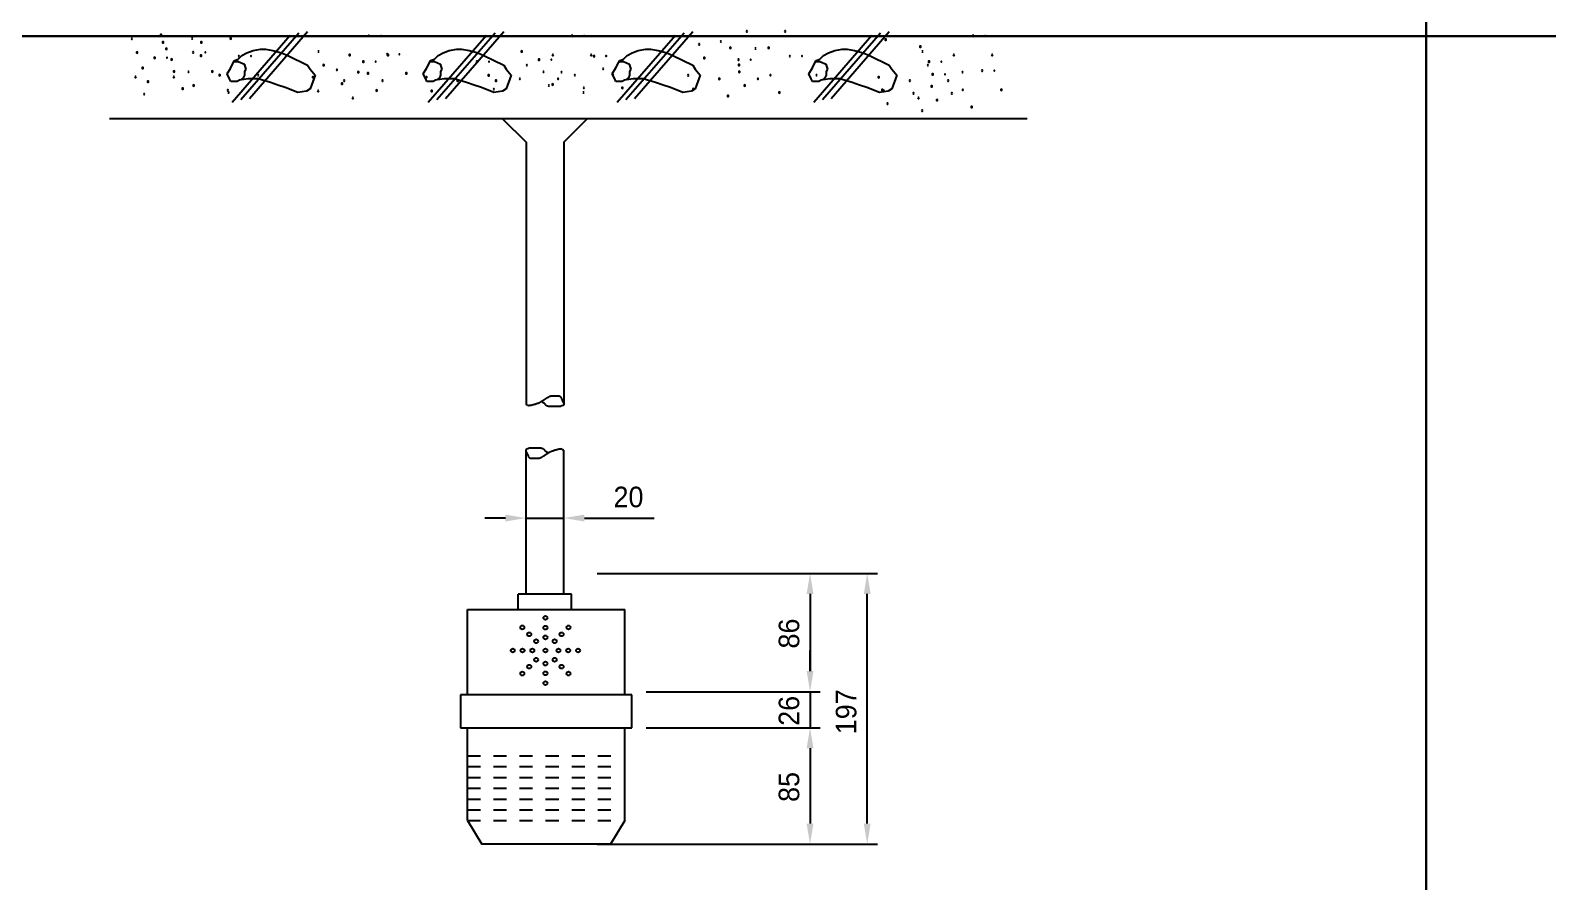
# Model space of a CAD drawing. Header units: millimetres. Extents: x 29838256 to 30236675, y -914750 to -833241.
# Drawn here: x 29862940 to 29873579, y -854458 to -848489 of the extents above; entities that cross this region are included whole.
import ezdxf

# ---------------------------------------------------------------- set-up
doc = ezdxf.new("R2010")
doc.units = ezdxf.units.MM
doc.header["$LTSCALE"] = 600
doc.header["$MEASUREMENT"] = 0
doc.header["$PDSIZE"] = 1000
doc.layers.get('0').update_dxf_attribs({"linetype": 'CONTINUOUS'})
doc.layers.get('DEFPOINTS').update_dxf_attribs({"linetype": 'CONTINUOUS'})
for name, color, linetype in [('DY3', 7, 'CONTINUOUS'), ('Layer 1', 7, 'CONTINUOUS'), ('외형선', 3, 'CONTINUOUS'), ('주차관제', 2, 'CONTINUOUS')]:
    doc.layers.add(name, color=color, linetype=linetype)
doc.styles.add('GHS', font='')
doc.styles.get('GHS').set_extended_font_data('Gulim')

# ---------------------------------------------------------------- blocks, each defined once
blk = doc.blocks.new('a4q345')
at = {"layer": '주차관제'}
for points in [[(1611711, -29134), (1629092, -29134), (1629092, -44653), (1611711, -44653)], [(1611711, -44653), (1629092, -44653), (1629092, -46515), (1611711, -46515)]]:
    blk.add_lwpolyline(points, close=True, dxfattribs=at)

msp = doc.modelspace()

# ---------------------------------------------------------------- linework, layer by layer
at = {"color": 8}
for p, q in [((29864823.2, -848507.9), (29864415.2, -848976.8)), ((29864884, -848499.2), (29864476, -848968.1)), ((29866198.1, -848507.9), (29865790.1, -848976.8)), ((29866258.9, -848499.2), (29865850.9, -848968.1)), ((29867523.6, -848507.9), (29867115.7, -848976.8)), ((29867584.4, -848499.2), (29867176.4, -848968.1)), ((29868901.6, -848507.9), (29868493.6, -848976.8)), ((29868962.4, -848499.2), (29868554.4, -848968.1)), ((29864762.4, -848525.2), (29864354.4, -848994.2)), ((29864458.5, -848646.6), (29864501.8, -848629.3)), ((29864501.8, -848629.3), (29864554.3, -848620.6)), ((29864554.3, -848620.6), (29864588.4, -848620.6)), ((29864588.4, -848620.6), (29864640.9, -848629.3)), ((29864640.9, -848629.3), (29864701.6, -848646.6)), ((29866137.3, -848525.2), (29865729.3, -848994.2)), ((29865833.4, -848646.6), (29865876.7, -848629.3)), ((29865876.7, -848629.3), (29865929.2, -848620.6)), ((29865929.2, -848620.6), (29865963.2, -848620.6)), ((29865963.2, -848620.6), (29866015.7, -848629.3)), ((29866015.7, -848629.3), (29866076.5, -848646.6)), ((29867462.9, -848525.2), (29867054.9, -848994.2)), ((29867158.9, -848646.6), (29867202.2, -848629.3)), ((29867202.2, -848629.3), (29867254.7, -848620.6)), ((29867254.7, -848620.6), (29867288.8, -848620.6)), ((29867288.8, -848620.6), (29867341.3, -848629.3)), ((29867341.3, -848629.3), (29867402.1, -848646.6)), ((29868840.8, -848525.2), (29868432.8, -848994.2)), ((29868536.9, -848646.6), (29868580.2, -848629.3)), ((29868580.2, -848629.3), (29868632.7, -848620.6)), ((29868632.7, -848620.6), (29868666.7, -848620.6)), ((29868666.7, -848620.6), (29868719.2, -848629.3)), ((29868719.2, -848629.3), (29868780, -848646.6)), ((29864345.2, -848751.4), (29864362.7, -848716.7)), ((29864362.7, -848716.7), (29864371.9, -848699.3)), ((29864368.3, -848706.1), (29864397.7, -848708)), ((29864371.9, -848699.3), (29864397.7, -848690)), ((29864397.7, -848690), (29864423.5, -848664)), ((29864397.7, -848708), (29864441, -848725.3)), ((29864423.5, -848664), (29864458.5, -848646.6)), ((29864441, -848725.3), (29864441, -848734)), ((29864441, -848734), (29864450.2, -848760)), ((29864701.6, -848646.6), (29864744.9, -848664)), ((29864744.9, -848664), (29864884, -848734)), ((29864884, -848734), (29864901.5, -848760)), ((29865720.1, -848751.4), (29865737.6, -848716.7)), ((29865737.6, -848716.7), (29865746.8, -848699.3)), ((29865743.2, -848706.1), (29865772.6, -848708)), ((29865746.8, -848699.3), (29865772.6, -848690)), ((29865772.6, -848690), (29865798.4, -848664)), ((29865772.6, -848708), (29865815.9, -848725.3)), ((29865798.4, -848664), (29865833.4, -848646.6)), ((29865815.9, -848725.3), (29865815.9, -848734)), ((29865815.9, -848734), (29865825.1, -848760)), ((29866076.5, -848646.6), (29866119.8, -848664)), ((29866119.8, -848664), (29866258.9, -848734)), ((29866258.9, -848734), (29866276.4, -848760)), ((29867045.7, -848751.4), (29867063.2, -848716.7)), ((29867063.2, -848716.7), (29867072.4, -848699.3)), ((29867068.8, -848706.1), (29867098.2, -848708)), ((29867072.4, -848699.3), (29867098.2, -848690)), ((29867098.2, -848690), (29867123.9, -848664)), ((29867098.2, -848708), (29867141.4, -848725.3)), ((29867123.9, -848664), (29867158.9, -848646.6)), ((29867141.4, -848725.3), (29867141.4, -848734)), ((29867141.4, -848734), (29867150.6, -848760)), ((29867402.1, -848646.6), (29867445.4, -848664)), ((29867445.4, -848664), (29867584.4, -848734)), ((29867584.4, -848734), (29867601.9, -848760)), ((29868423.6, -848751.4), (29868441.1, -848716.7)), ((29868441.1, -848716.7), (29868450.3, -848699.3)), ((29868446.7, -848706.1), (29868476.1, -848708)), ((29868450.3, -848699.3), (29868476.1, -848690)), ((29868476.1, -848690), (29868501.9, -848664)), ((29868476.1, -848708), (29868519.4, -848725.3)), ((29868501.9, -848664), (29868536.9, -848646.6)), ((29868519.4, -848725.3), (29868519.4, -848734)), ((29868519.4, -848734), (29868528.6, -848760)), ((29868780, -848646.6), (29868823.3, -848664)), ((29868823.3, -848664), (29868962.4, -848734)), ((29868962.4, -848734), (29868979.9, -848760)), ((29864319.4, -848794.7), (29864345.2, -848751.4)), ((29864336.9, -848829.4), (29864319.4, -848794.7)), ((29864345.2, -848846.7), (29864336.9, -848829.4)), ((29864406, -848838.1), (29864389.4, -848846.7)), ((29864466.8, -848829.4), (29864406, -848838.1)), ((29864432.7, -848820.7), (29864415, -848836.8)), ((29864441, -848803.4), (29864432.7, -848820.7)), ((29864450.2, -848760), (29864441, -848777.4)), ((29864441, -848777.4), (29864441, -848803.4)), ((29864536.8, -848829.4), (29864466.8, -848829.4)), ((29864623.4, -848855.4), (29864536.8, -848829.4)), ((29864901.5, -848760), (29864936.5, -848803.4)), ((29864936.5, -848803.4), (29864901.5, -848898.8)), ((29865694.3, -848794.7), (29865720.1, -848751.4)), ((29865711.8, -848829.4), (29865694.3, -848794.7)), ((29865720.1, -848846.7), (29865711.8, -848829.4)), ((29865780.9, -848838.1), (29865764.3, -848846.7)), ((29865841.7, -848829.4), (29865780.9, -848838.1)), ((29865807.6, -848820.7), (29865789.9, -848836.8)), ((29865815.9, -848803.4), (29865807.6, -848820.7)), ((29865825.1, -848760), (29865815.9, -848777.4)), ((29865815.9, -848777.4), (29865815.9, -848803.4)), ((29865911.7, -848829.4), (29865841.7, -848829.4)), ((29865998.2, -848855.4), (29865911.7, -848829.4)), ((29866276.4, -848760), (29866311.4, -848803.4)), ((29866311.4, -848803.4), (29866276.4, -848898.8)), ((29867019.9, -848794.7), (29867045.7, -848751.4)), ((29867037.4, -848829.4), (29867019.9, -848794.7)), ((29867045.7, -848846.7), (29867037.4, -848829.4)), ((29867106.4, -848838.1), (29867089.9, -848846.7)), ((29867167.2, -848829.4), (29867106.4, -848838.1)), ((29867133.2, -848820.7), (29867115.5, -848836.8)), ((29867141.4, -848803.4), (29867133.2, -848820.7)), ((29867150.6, -848760), (29867141.4, -848777.4)), ((29867141.4, -848777.4), (29867141.4, -848803.4)), ((29867237.2, -848829.4), (29867167.2, -848829.4)), ((29867323.8, -848855.4), (29867237.2, -848829.4)), ((29867601.9, -848760), (29867636.9, -848803.4)), ((29867636.9, -848803.4), (29867601.9, -848898.8)), ((29868397.8, -848794.7), (29868423.6, -848751.4)), ((29868415.3, -848829.4), (29868397.8, -848794.7)), ((29868423.6, -848846.7), (29868415.3, -848829.4)), ((29868484.4, -848838.1), (29868467.8, -848846.7)), ((29868545.2, -848829.4), (29868484.4, -848838.1)), ((29868511.1, -848820.7), (29868493.4, -848836.8)), ((29868519.4, -848803.4), (29868511.1, -848820.7)), ((29868528.6, -848760), (29868519.4, -848777.4)), ((29868519.4, -848777.4), (29868519.4, -848803.4)), ((29868615.2, -848829.4), (29868545.2, -848829.4)), ((29868701.7, -848855.4), (29868615.2, -848829.4)), ((29868979.9, -848760), (29869014.9, -848803.4)), ((29869014.9, -848803.4), (29868979.9, -848898.8)), ((29864389.4, -848846.7), (29864345.2, -848846.7)), ((29864675.9, -848872.8), (29864623.4, -848855.4)), ((29864727.4, -848890.1), (29864675.9, -848872.8)), ((29864814.9, -848924.8), (29864727.4, -848890.1)), ((29864875.7, -848916.1), (29864814.9, -848924.8)), ((29864901.5, -848898.8), (29864875.7, -848916.1)), ((29865764.3, -848846.7), (29865720.1, -848846.7)), ((29866050.7, -848872.8), (29865998.2, -848855.4)), ((29866102.3, -848890.1), (29866050.7, -848872.8)), ((29866189.8, -848924.8), (29866102.3, -848890.1)), ((29866250.6, -848916.1), (29866189.8, -848924.8)), ((29866276.4, -848898.8), (29866250.6, -848916.1)), ((29867089.9, -848846.7), (29867045.7, -848846.7)), ((29867376.3, -848872.8), (29867323.8, -848855.4)), ((29867427.9, -848890.1), (29867376.3, -848872.8)), ((29867515.4, -848924.8), (29867427.9, -848890.1)), ((29867576.1, -848916.1), (29867515.4, -848924.8)), ((29867601.9, -848898.8), (29867576.1, -848916.1)), ((29868467.8, -848846.7), (29868423.6, -848846.7)), ((29868754.2, -848872.8), (29868701.7, -848855.4)), ((29868805.8, -848890.1), (29868754.2, -848872.8)), ((29868893.3, -848924.8), (29868805.8, -848890.1)), ((29868954.1, -848916.1), (29868893.3, -848924.8)), ((29868979.9, -848898.8), (29868954.1, -848916.1))]:
    msp.add_line(p, q, dxfattribs=at)
for p, q in [((29863494.9, -849106.2), (29869929.3, -849106.2)), ((29866004.9, -852548.7), (29867109.2, -852548.7)), ((29866004.9, -853147.6), (29866004.9, -852548.7)), ((29866004.9, -852548.7), (29866586.1, -852548.7)), ((29867109.2, -853147.6), (29867109.2, -852548.7))]:
    msp.add_line(p, q)
at = {"color": 1}
for p, q in [((29866271.3, -851908.4), (29866127, -851908.4)), ((29866415.7, -851863.4), (29866415.7, -851836.3)), ((29866415.7, -851908.4), (29866680, -851908.4)), ((29866680, -851863.4), (29866680, -851836.3)), ((29866824.4, -851908.4), (29867315.2, -851908.4)), ((29866913.3, -852296.2), (29868880.2, -852296.2)), ((29867258, -852296.2), (29868479.2, -852296.2)), ((29868407.1, -852440.5), (29868407.1, -852981.7)), ((29868808, -854050.9), (29868808, -852440.5)), ((29868407.1, -852981.7), (29868407.1, -852837.4)), ((29867258, -853126), (29868479.2, -853126)), ((29867258, -853126), (29868479.2, -853126)), ((29868407.1, -853126), (29868407.1, -853378.5)), ((29867258, -853378.5), (29868479.2, -853378.5)), ((29867258, -853378.5), (29868479.2, -853378.5)), ((29868407.1, -853522.9), (29868407.1, -854050.9)), ((29868407.1, -853522.9), (29868407.1, -853667.2)), ((29866913.3, -854195.2), (29868880.2, -854195.2)), ((29867258, -854195.2), (29868479.2, -854195.2))]:
    msp.add_line(p, q, dxfattribs=at)
for centre in [(29866389.6, -852675.2), (29866551.5, -852608.2), (29866551.5, -852676.8), (29866713.4, -852675.2), (29866438.1, -852723.8), (29866486.7, -852772.4), (29866551.5, -852745.5), (29866616.2, -852772.4), (29866664.8, -852723.8), (29866322.5, -852837.1), (29866391.2, -852837.1), (29866459.9, -852837.1), (29866551.5, -852837.1), (29866643, -852837.1), (29866711.7, -852837.1), (29866780.4, -852837.1), (29866389.6, -852999), (29866438.1, -852950.4), (29866486.7, -852901.9), (29866551.5, -852928.7), (29866551.5, -852997.4), (29866616.2, -852901.9), (29866664.8, -852950.4), (29866713.4, -852999), (29866551.5, -853066.1)]:
    msp.add_circle(centre, 13.7)
at = {"color": 8}
for centre, radius, start, end in [((29863856.1, -848521.4), 4.06, 0, 180), ((29863856.1, -848521.4), 4.06, 180, 0), ((29865313.3, -848527.3), 4.06, 0, 180), ((29866737.8, -848527.3), 4.06, 0, 180), ((29867963.6, -848495.4), 4.06, 0, 180), ((29867963.6, -848495.4), 4.06, 180, 0), ((29868232.9, -848495.4), 4.06, 0, 180), ((29868232.9, -848495.4), 4.06, 180, 0), ((29869549.5, -848527.3), 4.06, 0, 180), ((29863650.8, -848548), 4.06, 0, 180), ((29863650.8, -848548), 4.06, 180, 0), ((29863869.5, -848572.4), 4.06, 0, 180), ((29863869.5, -848572.4), 4.06, 180, 0), ((29863892.8, -848617.8), 4.06, 0, 180), ((29863892.8, -848617.8), 4.06, 180, 0), ((29864074.9, -848545.8), 4.06, 0, 180), ((29864074.9, -848545.8), 4.06, 180, 0), ((29864138.8, -848572.4), 4.06, 0, 180), ((29864138.8, -848572.4), 4.06, 180, 0), ((29864344.2, -848545.8), 4.06, 0, 180), ((29864344.2, -848545.8), 4.06, 180, 0), ((29865313.3, -848527.3), 4.06, 180, 0), ((29865398.9, -848527.3), 1.74, 0, 180), ((29865398.9, -848527.3), 1.74, 180, 0), ((29866737.8, -848527.3), 4.06, 180, 0), ((29866823.5, -848527.3), 1.74, 0, 180), ((29866823.5, -848527.3), 1.74, 180, 0), ((29867629.3, -848586.5), 4.06, 0, 180), ((29867629.3, -848586.5), 4.06, 180, 0), ((29867781.5, -848567.4), 4.06, 0, 180), ((29867781.5, -848567.4), 4.06, 180, 0), ((29867848.1, -848610.9), 4.06, 0, 180), ((29867848.1, -848610.9), 4.06, 180, 0), ((29868024.8, -848616.1), 4.06, 0, 180), ((29868024.8, -848616.1), 4.06, 180, 0), ((29868117.4, -848610.9), 4.06, 0, 180), ((29868117.4, -848610.9), 4.06, 180, 0), ((29868937.6, -848554.1), 4.06, 0, 180), ((29868937.6, -848554.1), 4.06, 180, 0), ((29869180.9, -848602.9), 4.06, 0, 180), ((29869180.9, -848602.9), 4.06, 180, 0), ((29869549.5, -848527.3), 4.06, 180, 0), ((29869635.2, -848527.3), 1.74, 0, 180), ((29869635.2, -848527.3), 1.74, 180, 0), ((29863687.5, -848644.4), 4.06, 0, 180), ((29863687.5, -848644.4), 4.06, 180, 0), ((29863811.7, -848681.3), 4.06, 0, 180), ((29863811.7, -848681.3), 4.06, 180, 0), ((29863897.4, -848681.3), 1.74, 0, 180), ((29863897.4, -848681.3), 1.74, 180, 0), ((29863930.7, -848693.2), 4.06, 0, 180), ((29863930.7, -848693.2), 4.06, 180, 0), ((29864081.2, -848642.8), 4.06, 0, 180), ((29864081.2, -848642.8), 4.06, 180, 0), ((29864136.1, -848666.6), 4.06, 0, 180), ((29864136.1, -848666.6), 4.06, 180, 0), ((29864166.9, -848642.8), 1.74, 0, 180), ((29864166.9, -848642.8), 1.74, 180, 0), ((29864402, -848669.3), 4.06, 0, 180), ((29864402, -848669.3), 4.06, 180, 0), ((29864487.7, -848669.3), 1.74, 0, 180), ((29864487.7, -848669.3), 1.74, 180, 0), ((29864959.8, -848637), 4.06, 0, 180), ((29864959.8, -848637), 4.06, 180, 0), ((29864996.5, -848733.4), 4.06, 0, 180), ((29864996.5, -848733.4), 4.06, 180, 0), ((29865178.6, -848661.3), 4.06, 0, 180), ((29865178.6, -848661.3), 4.06, 180, 0), ((29865274.8, -848707.9), 4.06, 0, 180), ((29865274.8, -848707.9), 4.06, 180, 0), ((29865360.4, -848707.9), 1.74, 0, 180), ((29865360.4, -848707.9), 1.74, 180, 0), ((29865441.6, -848656.1), 4.06, 0, 180), ((29865441.6, -848656.1), 4.06, 180, 0), ((29865447.9, -848661.3), 4.06, 0, 180), ((29865447.9, -848661.3), 4.06, 180, 0), ((29865527.3, -848656.1), 1.74, 0, 180), ((29865527.3, -848656.1), 1.74, 180, 0), ((29866070.5, -848707.9), 4.06, 0, 180), ((29866070.5, -848707.9), 4.06, 180, 0), ((29866156.1, -848707.9), 1.74, 0, 180), ((29866156.1, -848707.9), 1.74, 180, 0), ((29866384.4, -848637), 4.06, 0, 180), ((29866384.4, -848637), 4.06, 180, 0), ((29866421.1, -848733.4), 4.06, 0, 180), ((29866421.1, -848733.4), 4.06, 180, 0), ((29866506.8, -848694.6), 4.06, 0, 180), ((29866506.8, -848694.6), 4.06, 180, 0), ((29866592.5, -848694.6), 1.74, 0, 180), ((29866592.5, -848694.6), 1.74, 180, 0), ((29866603.2, -848661.3), 4.06, 0, 180), ((29866603.2, -848661.3), 4.06, 180, 0), ((29866872.5, -848661.3), 4.06, 0, 180), ((29866872.5, -848661.3), 4.06, 180, 0), ((29866891.8, -848669.3), 4.06, 0, 180), ((29866891.8, -848669.3), 4.06, 180, 0), ((29866977.5, -848669.3), 1.74, 0, 180), ((29866977.5, -848669.3), 1.74, 180, 0), ((29867666, -848682.9), 4.06, 0, 180), ((29867666, -848682.9), 4.06, 180, 0), ((29867905.7, -848694.6), 4.06, 0, 180), ((29867905.7, -848694.6), 4.06, 180, 0), ((29867909.3, -848731.7), 4.06, 0, 180), ((29867909.3, -848731.7), 4.06, 180, 0), ((29867991.4, -848694.6), 1.74, 0, 180), ((29867991.4, -848694.6), 1.74, 180, 0), ((29868265.1, -848669.3), 4.06, 0, 180), ((29868265.1, -848669.3), 4.06, 180, 0), ((29868350.8, -848669.3), 1.74, 0, 180), ((29868350.8, -848669.3), 1.74, 180, 0), ((29869196.1, -848637), 4.06, 0, 180), ((29869196.1, -848637), 4.06, 180, 0), ((29869232.8, -848733.4), 4.06, 0, 180), ((29869232.8, -848733.4), 4.06, 180, 0), ((29869241.5, -848707.9), 4.06, 0, 180), ((29869241.5, -848707.9), 4.06, 180, 0), ((29869327.2, -848707.9), 1.74, 0, 180), ((29869327.2, -848707.9), 1.74, 180, 0), ((29869414.9, -848661.3), 4.06, 0, 180), ((29869414.9, -848661.3), 4.06, 180, 0), ((29869684.2, -848661.3), 4.06, 0, 180), ((29869684.2, -848661.3), 4.06, 180, 0), ((29863677, -848815.4), 4.06, 0, 180), ((29863677, -848815.4), 4.06, 180, 0), ((29863727.8, -848752.5), 4.06, 0, 180), ((29863727.8, -848752.5), 4.06, 180, 0), ((29863946.3, -848815.4), 4.06, 0, 180), ((29863946.3, -848815.4), 4.06, 180, 0), ((29863946.6, -848776.9), 4.06, 0, 180), ((29863946.6, -848776.9), 4.06, 180, 0), ((29864048.6, -848779.1), 4.06, 0, 180), ((29864048.6, -848779.1), 4.06, 180, 0), ((29864215.8, -848776.9), 4.06, 0, 180), ((29864215.8, -848776.9), 4.06, 180, 0), ((29864267.4, -848803.4), 4.06, 0, 180), ((29864267.4, -848803.4), 4.06, 180, 0), ((29864536.7, -848803.4), 4.06, 0, 180), ((29864536.7, -848803.4), 4.06, 180, 0), ((29864921.3, -848817.6), 4.06, 0, 180), ((29864921.3, -848817.6), 4.06, 180, 0), ((29865088.2, -848765.8), 4.06, 0, 180), ((29865088.2, -848765.8), 4.06, 180, 0), ((29865140.1, -848841.9), 4.06, 0, 180), ((29865140.1, -848841.9), 4.06, 180, 0), ((29865239.8, -848782.1), 4.06, 0, 180), ((29865239.8, -848782.1), 4.06, 180, 0), ((29865307, -848790.2), 4.06, 0, 180), ((29865307, -848790.2), 4.06, 180, 0), ((29865409.4, -848841.9), 4.06, 0, 180), ((29865409.4, -848841.9), 4.06, 180, 0), ((29865576.2, -848790.2), 4.06, 0, 180), ((29865576.2, -848790.2), 4.06, 180, 0), ((29865717, -848817.6), 4.06, 0, 180), ((29865717, -848817.6), 4.06, 180, 0), ((29865935.8, -848841.9), 4.06, 0, 180), ((29865935.8, -848841.9), 4.06, 180, 0), ((29866153.4, -848804.3), 4.06, 0, 180), ((29866153.4, -848804.3), 4.06, 180, 0), ((29866205.1, -848841.9), 4.06, 0, 180), ((29866205.1, -848841.9), 4.06, 180, 0), ((29866372.2, -848828.7), 4.06, 0, 180), ((29866372.2, -848828.7), 4.06, 180, 0), ((29866538.4, -848779.1), 4.06, 0, 180), ((29866538.4, -848779.1), 4.06, 180, 0), ((29866641.5, -848828.7), 4.06, 0, 180), ((29866641.5, -848828.7), 4.06, 180, 0), ((29866664.4, -848782.1), 4.06, 0, 180), ((29866664.4, -848782.1), 4.06, 180, 0), ((29866757.2, -848803.4), 4.06, 0, 180), ((29866757.2, -848803.4), 4.06, 180, 0), ((29866956, -848758.3), 4.06, 0, 180), ((29866956, -848758.3), 4.06, 180, 0), ((29867026.5, -848803.4), 4.06, 0, 180), ((29867026.5, -848803.4), 4.06, 180, 0), ((29867041.7, -848758.3), 1.74, 0, 180), ((29867041.7, -848758.3), 1.74, 180, 0), ((29867552.3, -848804.3), 4.06, 0, 180), ((29867552.3, -848804.3), 4.06, 180, 0), ((29867771.1, -848828.7), 4.06, 0, 180), ((29867771.1, -848828.7), 4.06, 180, 0), ((29867911.7, -848779.1), 4.06, 0, 180), ((29867911.7, -848779.1), 4.06, 180, 0), ((29868040.4, -848828.7), 4.06, 0, 180), ((29868040.4, -848828.7), 4.06, 180, 0), ((29868130.4, -848803.4), 4.06, 0, 180), ((29868130.4, -848803.4), 4.06, 180, 0), ((29868452.1, -848803.4), 4.06, 0, 180), ((29868452.1, -848803.4), 4.06, 180, 0), ((29868888.1, -848817.6), 4.06, 0, 180), ((29868888.1, -848817.6), 4.06, 180, 0), ((29869106.9, -848841.9), 4.06, 0, 180), ((29869106.9, -848841.9), 4.06, 180, 0), ((29869267.2, -848796.8), 4.06, 0, 180), ((29869267.2, -848796.8), 4.06, 180, 0), ((29869352.9, -848796.8), 1.74, 0, 180), ((29869352.9, -848796.8), 1.74, 180, 0), ((29869376.2, -848841.9), 4.06, 0, 180), ((29869376.2, -848841.9), 4.06, 180, 0), ((29869476.1, -848782.1), 4.06, 0, 180), ((29869476.1, -848782.1), 4.06, 180, 0), ((29869613.7, -848771.6), 4.06, 0, 180), ((29869613.7, -848771.6), 4.06, 180, 0), ((29869699.4, -848771.6), 1.74, 0, 180), ((29869699.4, -848771.6), 1.74, 180, 0), ((29863738.2, -848936.2), 4.06, 0, 180), ((29863738.2, -848936.2), 4.06, 180, 0), ((29863764.5, -848848.9), 4.06, 0, 180), ((29863764.5, -848848.9), 4.06, 180, 0), ((29864007.8, -848897.7), 4.06, 0, 180), ((29864007.8, -848897.7), 4.06, 180, 0), ((29864085.3, -848875.5), 4.06, 0, 180), ((29864085.3, -848875.5), 4.06, 180, 0), ((29864324.5, -848909.8), 4.06, 0, 180), ((29864324.5, -848909.8), 4.06, 180, 0), ((29864328.6, -848924.2), 4.06, 0, 180), ((29864328.6, -848924.2), 4.06, 180, 0), ((29864958, -848914), 4.06, 0, 180), ((29864958, -848914), 4.06, 180, 0), ((29865124.9, -848862.2), 4.06, 0, 180), ((29865124.9, -848862.2), 4.06, 180, 0), ((29865368.2, -848910.9), 4.06, 0, 180), ((29865368.2, -848910.9), 4.06, 180, 0), ((29865753.8, -848914), 4.06, 0, 180), ((29865753.8, -848914), 4.06, 180, 0), ((29866190.1, -848900.7), 4.06, 0, 180), ((29866190.1, -848900.7), 4.06, 180, 0), ((29866575.1, -848875.5), 4.06, 0, 180), ((29866575.1, -848875.5), 4.06, 180, 0), ((29866602.6, -848868), 4.06, 0, 180), ((29866602.6, -848868), 4.06, 180, 0), ((29866818.4, -848924.2), 4.06, 0, 180), ((29866818.4, -848924.2), 4.06, 180, 0), ((29866821.4, -848892.4), 4.06, 0, 180), ((29866821.4, -848892.4), 4.06, 180, 0), ((29867090.7, -848892.4), 4.06, 0, 180), ((29867090.7, -848892.4), 4.06, 180, 0), ((29867589, -848900.7), 4.06, 0, 180), ((29867589, -848900.7), 4.06, 180, 0), ((29867832.3, -848949.4), 4.06, 0, 180), ((29867948.4, -848875.5), 4.06, 0, 180), ((29867948.4, -848875.5), 4.06, 180, 0), ((29868191.6, -848924.2), 4.06, 0, 180), ((29868191.6, -848924.2), 4.06, 180, 0), ((29868913.8, -848906.5), 4.06, 0, 180), ((29868913.8, -848906.5), 4.06, 180, 0), ((29868924.8, -848914), 4.06, 0, 180), ((29868924.8, -848914), 4.06, 180, 0), ((29869132.6, -848930.9), 4.06, 0, 180), ((29869132.6, -848930.9), 4.06, 180, 0), ((29869260.3, -848881.3), 4.06, 0, 180), ((29869260.3, -848881.3), 4.06, 180, 0), ((29869401.8, -848930.9), 4.06, 0, 180), ((29869401.8, -848930.9), 4.06, 180, 0), ((29869479.1, -848905.7), 4.06, 0, 180), ((29869479.1, -848905.7), 4.06, 180, 0), ((29869748.3, -848905.7), 4.06, 0, 180), ((29869748.3, -848905.7), 4.06, 180, 0), ((29865201.3, -848962.7), 4.06, 0, 180), ((29865201.3, -848962.7), 4.06, 180, 0), ((29867832.3, -848949.4), 4.06, 180, 0), ((29868950.5, -849002.9), 4.06, 0, 180), ((29868950.5, -849002.9), 4.06, 180, 0), ((29869168.1, -848962.7), 4.06, 0, 180), ((29869168.1, -848962.7), 4.06, 180, 0), ((29869193.8, -849051.7), 4.06, 0, 180), ((29869193.8, -849051.7), 4.06, 180, 0), ((29869297, -848977.7), 4.06, 0, 180), ((29869297, -848977.7), 4.06, 180, 0), ((29869540.3, -849026.5), 4.06, 0, 180), ((29869540.3, -849026.5), 4.06, 180, 0)]:
    msp.add_arc(centre, radius, start, end, dxfattribs=at)
at = {"color": 1}
for points in [[(29866271.3, -851884.4), (29866271.3, -851932.5), (29866415.7, -851908.4)], [(29866824.4, -851884.4), (29866824.4, -851932.5), (29866680, -851908.4)], [(29868383, -852440.5), (29868431.1, -852440.5), (29868407.1, -852296.2)], [(29868784, -852440.5), (29868832.1, -852440.5), (29868808, -852296.2)], [(29868383, -852981.7), (29868431.1, -852981.7), (29868407.1, -853126)], [(29868383, -852981.7), (29868431.1, -852981.7), (29868407.1, -853126)], [(29868383, -853522.9), (29868431.1, -853522.9), (29868407.1, -853378.5)], [(29868383, -853522.9), (29868431.1, -853522.9), (29868407.1, -853378.5)], [(29868383, -854050.9), (29868431.1, -854050.9), (29868407.1, -854195.2)], [(29868784, -854050.9), (29868832.1, -854050.9), (29868808, -854195.2)]]:
    msp.add_solid(points, dxfattribs=at)
at = {"layer": 'DEFPOINTS', "color": 0, "linetype": 'ByBlock'}
for p in [(29867788.1, -849105.2), (29868031.6, -849106.2), (29868031.6, -849106.2)]:
    msp.add_point(p, dxfattribs=at)
at = {"layer": 'DY3'}
for p, q in [((29866004.9, -853576), (29866096.2, -853576)), ((29866187.6, -853576), (29866279, -853576)), ((29866370.4, -853576), (29866461.7, -853576)), ((29866553.1, -853576), (29866644.5, -853576)), ((29866735.8, -853576), (29866827.2, -853576)), ((29866918.6, -853576), (29867009.9, -853576)), ((29867101.3, -853576), (29867109.2, -853576)), ((29866004.9, -853651.7), (29866096.2, -853651.7)), ((29866004.9, -853727.3), (29866096.2, -853727.3)), ((29866187.6, -853651.7), (29866279, -853651.7)), ((29866187.6, -853727.3), (29866279, -853727.3)), ((29866370.4, -853651.7), (29866461.7, -853651.7)), ((29866370.4, -853727.3), (29866461.7, -853727.3)), ((29866553.1, -853651.7), (29866644.5, -853651.7)), ((29866553.1, -853727.3), (29866644.5, -853727.3)), ((29866735.8, -853651.7), (29866827.2, -853651.7)), ((29866735.8, -853727.3), (29866827.2, -853727.3)), ((29866918.6, -853651.7), (29867009.9, -853651.7)), ((29866918.6, -853727.3), (29867009.9, -853727.3)), ((29867101.3, -853651.7), (29867109.2, -853651.7)), ((29867101.3, -853727.3), (29867109.2, -853727.3)), ((29866004.9, -853803), (29866096.2, -853803)), ((29866187.6, -853803), (29866279, -853803)), ((29866370.4, -853803), (29866461.7, -853803)), ((29866553.1, -853803), (29866644.5, -853803)), ((29866735.8, -853803), (29866827.2, -853803)), ((29866918.6, -853803), (29867009.9, -853803)), ((29867101.3, -853803), (29867109.2, -853803)), ((29866004.9, -853878.6), (29866096.2, -853878.6)), ((29866187.6, -853878.6), (29866279, -853878.6)), ((29866370.4, -853878.6), (29866461.7, -853878.6)), ((29866553.1, -853878.6), (29866644.5, -853878.6)), ((29866735.8, -853878.6), (29866827.2, -853878.6)), ((29866918.6, -853878.6), (29867009.9, -853878.6)), ((29867101.3, -853878.6), (29867109.2, -853878.6)), ((29866004.9, -853954.2), (29866096.2, -853954.2)), ((29866004.9, -854029.9), (29866105.3, -854195.2)), ((29866004.9, -854029.9), (29866096.2, -854029.9)), ((29866187.6, -853954.2), (29866279, -853954.2)), ((29866187.6, -854029.9), (29866279, -854029.9)), ((29866370.4, -853954.2), (29866461.7, -853954.2)), ((29866370.4, -854029.9), (29866461.7, -854029.9)), ((29866553.1, -853954.2), (29866644.5, -853954.2)), ((29866553.1, -854029.9), (29866644.5, -854029.9)), ((29866735.8, -853954.2), (29866827.2, -853954.2)), ((29866735.8, -854029.9), (29866827.2, -854029.9)), ((29866918.6, -853954.2), (29867009.9, -853954.2)), ((29866918.6, -854029.9), (29867009.9, -854029.9)), ((29867109.2, -854029.9), (29867008.8, -854195.2)), ((29867101.3, -853954.2), (29867109.2, -853954.2)), ((29867101.3, -854029.9), (29867109.2, -854029.9)), ((29867008.8, -854195.2), (29866105.3, -854195.2))]:
    msp.add_line(p, q, dxfattribs=at)
at = {"layer": 'Layer 1', "color": 7}
for p, q in [((29865956.8, -853147.6), (29865956.8, -853378.5)), ((29867157.3, -853147.6), (29865956.8, -853147.6)), ((29867157.3, -853378.5), (29867157.3, -853147.6)), ((29865956.8, -853378.5), (29867157.3, -853378.5))]:
    msp.add_line(p, q, dxfattribs=at)
at = {"layer": 'Layer 1'}
for p, q in [((29866004.9, -854029.9), (29866004.9, -853378.5)), ((29867109.2, -854029.9), (29867109.2, -853378.5))]:
    msp.add_line(p, q, dxfattribs=at)
at = {"layer": '외형선', "color": 7}
for p, q in [((29866249.2, -849106.2), (29866415.7, -849272.7)), ((29866680, -849272.7), (29866846.5, -849106.2)), ((29866415.7, -849272.7), (29866415.7, -851111.5)), ((29866680, -849272.7), (29866680, -851115.3)), ((29866545.9, -851077.1), (29866544.8, -851078)), ((29866547.2, -851076.1), (29866545.9, -851077.1)), ((29866548.7, -851075.2), (29866547.2, -851076.1)), ((29866550.2, -851074.3), (29866548.7, -851075.2)), ((29866551.9, -851073.3), (29866550.2, -851074.3)), ((29866553.8, -851072.3), (29866551.9, -851073.3)), ((29866555.7, -851071.2), (29866553.8, -851072.3)), ((29866557.8, -851070), (29866555.7, -851071.2)), ((29866559.9, -851068.8), (29866557.8, -851070)), ((29866562.2, -851067.5), (29866559.9, -851068.8)), ((29866564.6, -851066), (29866562.2, -851067.5)), ((29866567.1, -851064.5), (29866564.6, -851066)), ((29866569.6, -851063), (29866567.1, -851064.5)), ((29866572.2, -851061.4), (29866569.6, -851063)), ((29866574.8, -851059.9), (29866572.2, -851061.4)), ((29866577.5, -851058.6), (29866574.8, -851059.9)), ((29866580.2, -851057.3), (29866577.5, -851058.6)), ((29866583, -851056.3), (29866580.2, -851057.3)), ((29866585.7, -851055.5), (29866583, -851056.3)), ((29866588.4, -851054.9), (29866585.7, -851055.5)), ((29866591.2, -851054.4), (29866588.4, -851054.9)), ((29866593.9, -851054.1), (29866591.2, -851054.4)), ((29866596.7, -851054), (29866593.9, -851054.1)), ((29866599.4, -851053.9), (29866596.7, -851054)), ((29866602.2, -851053.8), (29866599.4, -851053.9)), ((29866605, -851053.8), (29866602.2, -851053.8)), ((29866607.8, -851053.8), (29866605, -851053.8)), ((29866610.6, -851053.8), (29866607.8, -851053.8)), ((29866613.4, -851053.8), (29866610.6, -851053.8)), ((29866616, -851053.8), (29866613.4, -851053.8)), ((29866618.6, -851053.8), (29866616, -851053.8)), ((29866620.9, -851053.8), (29866618.6, -851053.8)), ((29866623.1, -851053.8), (29866620.9, -851053.8)), ((29866625.1, -851053.8), (29866623.1, -851053.8)), ((29866626.8, -851053.8), (29866625.1, -851053.8)), ((29866628.3, -851053.8), (29866626.8, -851053.8)), ((29866629.6, -851053.8), (29866628.3, -851053.8)), ((29866630.8, -851053.8), (29866629.6, -851053.8)), ((29866631.8, -851053.8), (29866630.8, -851053.8)), ((29866632.7, -851053.8), (29866631.8, -851053.8)), ((29866633.6, -851053.8), (29866632.7, -851053.8)), ((29866634.5, -851053.8), (29866633.6, -851053.8)), ((29866635.4, -851053.8), (29866634.5, -851053.8)), ((29866636.3, -851053.8), (29866635.4, -851053.8)), ((29866637.2, -851053.8), (29866636.3, -851053.8)), ((29866638.2, -851053.8), (29866637.2, -851053.8)), ((29866639.1, -851053.8), (29866638.2, -851053.8)), ((29866640.1, -851053.8), (29866639.1, -851053.8)), ((29866641, -851053.8), (29866640.1, -851053.8)), ((29866642, -851053.8), (29866641, -851053.8)), ((29866643, -851053.8), (29866642, -851053.8)), ((29866643.9, -851053.8), (29866643, -851053.8)), ((29866644.9, -851053.9), (29866643.9, -851053.8)), ((29866646, -851054), (29866644.9, -851053.9)), ((29866647.1, -851054.1), (29866646, -851054)), ((29866648.2, -851054.4), (29866647.1, -851054.1)), ((29866649.5, -851054.7), (29866648.2, -851054.4)), ((29866650.8, -851055.1), (29866649.5, -851054.7)), ((29866652.2, -851055.6), (29866650.8, -851055.1)), ((29866653.6, -851056.2), (29866652.2, -851055.6)), ((29866655.1, -851057), (29866653.6, -851056.2)), ((29866656.6, -851057.8), (29866655.1, -851057)), ((29866658, -851058.7), (29866656.6, -851057.8)), ((29866659.3, -851059.7), (29866658, -851058.7)), ((29866660.5, -851060.8), (29866659.3, -851059.7)), ((29866661.5, -851061.9), (29866660.5, -851060.8)), ((29866662.3, -851063.1), (29866661.5, -851061.9)), ((29866663.1, -851064.7), (29866662.3, -851063.1)), ((29866664.1, -851067.1), (29866663.1, -851064.7)), ((29866665.6, -851070.4), (29866664.1, -851067.1)), ((29866667.7, -851075), (29866665.6, -851070.4)), ((29866670.6, -851081.3), (29866667.7, -851075)), ((29866417.4, -851111.5), (29866415.7, -851111.5)), ((29866421.3, -851114.2), (29866417.4, -851111.5)), ((29866422.5, -851116.1), (29866421.3, -851114.2)), ((29866425.1, -851118.9), (29866422.5, -851116.1)), ((29866429, -851118.9), (29866425.1, -851118.9)), ((29866435.8, -851121.5), (29866429, -851118.9)), ((29866436.9, -851120.8), (29866435.8, -851121.5)), ((29866438.5, -851120.3), (29866436.9, -851120.8)), ((29866439.9, -851120), (29866438.5, -851120.3)), ((29866441.2, -851119.8), (29866439.9, -851120)), ((29866442.4, -851119.8), (29866441.2, -851119.8)), ((29866443.6, -851119.8), (29866442.4, -851119.8)), ((29866444.8, -851119.8), (29866443.6, -851119.8)), ((29866445.9, -851119.8), (29866444.8, -851119.8)), ((29866447.1, -851119.7), (29866445.9, -851119.8)), ((29866448.4, -851119.5), (29866447.1, -851119.7)), ((29866449.8, -851119.3), (29866448.4, -851119.5)), ((29866451.4, -851119), (29866449.8, -851119.3)), ((29866453.1, -851118.6), (29866451.4, -851119)), ((29866455.1, -851118.1), (29866453.1, -851118.6)), ((29866457.2, -851117.5), (29866455.1, -851118.1)), ((29866459.4, -851116.8), (29866457.2, -851117.5)), ((29866461.7, -851116.1), (29866459.4, -851116.8)), ((29866464, -851115.4), (29866461.7, -851116.1)), ((29866466.2, -851114.8), (29866464, -851115.4)), ((29866468.3, -851114.1), (29866466.2, -851114.8)), ((29866470.2, -851113.6), (29866468.3, -851114.1)), ((29866472, -851113.2), (29866470.2, -851113.6)), ((29866473.5, -851112.9), (29866472, -851113.2)), ((29866475, -851112.6), (29866473.5, -851112.9)), ((29866476.3, -851112.4), (29866475, -851112.6)), ((29866477.5, -851112.2), (29866476.3, -851112.4)), ((29866478.8, -851111.9), (29866477.5, -851112.2)), ((29866480, -851111.6), (29866478.8, -851111.9)), ((29866481.4, -851111.1), (29866480, -851111.6)), ((29866482.8, -851110.6), (29866481.4, -851111.1)), ((29866484.3, -851110), (29866482.8, -851110.6)), ((29866485.8, -851109.4), (29866484.3, -851110)), ((29866487.4, -851108.7), (29866485.8, -851109.4)), ((29866488.9, -851108), (29866487.4, -851108.7)), ((29866490.4, -851107.3), (29866488.9, -851108)), ((29866491.9, -851106.7), (29866490.4, -851107.3)), ((29866493.3, -851106.2), (29866491.9, -851106.7)), ((29866494.7, -851105.8), (29866493.3, -851106.2)), ((29866495.9, -851105.5), (29866494.7, -851105.8)), ((29866497.1, -851105.2), (29866495.9, -851105.5)), ((29866498.3, -851105), (29866497.1, -851105.2)), ((29866499.4, -851104.7), (29866498.3, -851105)), ((29866500.6, -851104.4), (29866499.4, -851104.7)), ((29866501.9, -851104.1), (29866500.6, -851104.4)), ((29866503.2, -851103.7), (29866501.9, -851104.1)), ((29866504.6, -851103.2), (29866503.2, -851103.7)), ((29866506.1, -851102.6), (29866504.6, -851103.2)), ((29866507.6, -851101.9), (29866506.1, -851102.6)), ((29866509.2, -851101.1), (29866507.6, -851101.9)), ((29866510.7, -851100.3), (29866509.2, -851101.1)), ((29866512.3, -851099.4), (29866510.7, -851100.3)), ((29866513.8, -851098.5), (29866512.3, -851099.4)), ((29866515.2, -851097.7), (29866513.8, -851098.5)), ((29866516.5, -851096.8), (29866515.2, -851097.7)), ((29866517.7, -851096), (29866516.5, -851096.8)), ((29866518.9, -851095.1), (29866517.7, -851096)), ((29866520.1, -851094.3), (29866518.9, -851095.1)), ((29866521.3, -851093.4), (29866520.1, -851094.3)), ((29866522.5, -851092.6), (29866521.3, -851093.4)), ((29866530.1, -851096.8), (29866522.1, -851092.5)), ((29866523.8, -851091.7), (29866522.5, -851092.6)), ((29866525.2, -851090.9), (29866523.8, -851091.7)), ((29866526.7, -851090), (29866525.2, -851090.9)), ((29866528.3, -851089.1), (29866526.7, -851090)), ((29866529.9, -851088.2), (29866528.3, -851089.1)), ((29866531.6, -851087.3), (29866529.9, -851088.2)), ((29866536.4, -851100.3), (29866530.1, -851096.8)), ((29866533.3, -851086.4), (29866531.6, -851087.3)), ((29866534.9, -851085.4), (29866533.3, -851086.4)), ((29866536.4, -851084.5), (29866534.9, -851085.4)), ((29866537.8, -851083.6), (29866536.4, -851084.5)), ((29866541.3, -851103.3), (29866536.4, -851100.3)), ((29866539.1, -851082.6), (29866537.8, -851083.6)), ((29866540.3, -851081.7), (29866539.1, -851082.6)), ((29866541.5, -851080.8), (29866540.3, -851081.7)), ((29866545, -851105.6), (29866541.3, -851103.3)), ((29866542.5, -851079.9), (29866541.5, -851080.8)), ((29866543.6, -851078.9), (29866542.5, -851079.9)), ((29866544.8, -851078), (29866543.6, -851078.9)), ((29866547.6, -851107.6), (29866545, -851105.6)), ((29866549.4, -851109.2), (29866547.6, -851107.6)), ((29866550.7, -851110.6), (29866549.4, -851109.2)), ((29866551.5, -851111.8), (29866550.7, -851110.6)), ((29866552.2, -851112.9), (29866551.5, -851111.8)), ((29866552.7, -851114), (29866552.2, -851112.9)), ((29866553.2, -851115), (29866552.7, -851114)), ((29866553.7, -851116), (29866553.2, -851115)), ((29866554.2, -851117), (29866553.7, -851116)), ((29866555, -851118), (29866554.2, -851117)), ((29866555.9, -851118.9), (29866555, -851118)), ((29866557.1, -851119.8), (29866555.9, -851118.9)), ((29866558.6, -851120.8), (29866557.1, -851119.8)), ((29866560.4, -851121.7), (29866558.6, -851120.8)), ((29866562.4, -851122.5), (29866560.4, -851121.7)), ((29866564.5, -851123.4), (29866562.4, -851122.5)), ((29866566.7, -851124.2), (29866564.5, -851123.4)), ((29866568.9, -851124.9), (29866566.7, -851124.2)), ((29866571, -851125.5), (29866568.9, -851124.9)), ((29866572.9, -851126), (29866571, -851125.5)), ((29866574.7, -851126.4), (29866572.9, -851126)), ((29866576.2, -851126.7), (29866574.7, -851126.4)), ((29866577.7, -851127), (29866576.2, -851126.7)), ((29866579.1, -851127.1), (29866577.7, -851127)), ((29866580.5, -851127.2), (29866579.1, -851127.1)), ((29866582, -851127.2), (29866580.5, -851127.2)), ((29866583.6, -851127.3), (29866582, -851127.2)), ((29866585.3, -851127.3), (29866583.6, -851127.3)), ((29866587.3, -851127.3), (29866585.3, -851127.3)), ((29866589.4, -851127.3), (29866587.3, -851127.3)), ((29866591.7, -851127.3), (29866589.4, -851127.3)), ((29866594.2, -851127.3), (29866591.7, -851127.3)), ((29866596.8, -851127.3), (29866594.2, -851127.3)), ((29866599.5, -851127.3), (29866596.8, -851127.3)), ((29866602.2, -851127.3), (29866599.5, -851127.3)), ((29866605, -851127.3), (29866602.2, -851127.3)), ((29866607.8, -851127.3), (29866605, -851127.3)), ((29866610.6, -851127.3), (29866607.8, -851127.3)), ((29866613.5, -851127.3), (29866610.6, -851127.3)), ((29866616.3, -851127.3), (29866613.5, -851127.3)), ((29866619.2, -851127.3), (29866616.3, -851127.3)), ((29866622, -851127.3), (29866619.2, -851127.3)), ((29866624.9, -851127.3), (29866622, -851127.3)), ((29866627.7, -851127.3), (29866624.9, -851127.3)), ((29866630.5, -851127.3), (29866627.7, -851127.3)), ((29866633.2, -851127.3), (29866630.5, -851127.3)), ((29866635.9, -851127.3), (29866633.2, -851127.3)), ((29866638.5, -851127.3), (29866635.9, -851127.3)), ((29866640.9, -851127.3), (29866638.5, -851127.3)), ((29866643.3, -851127.3), (29866640.9, -851127.3)), ((29866645.4, -851127.3), (29866643.3, -851127.3)), ((29866647.4, -851127.3), (29866645.4, -851127.3)), ((29866649.1, -851127.3), (29866647.4, -851127.3)), ((29866650.6, -851127.3), (29866649.1, -851127.3)), ((29866652, -851127.3), (29866650.6, -851127.3)), ((29866653.1, -851127.3), (29866652, -851127.3)), ((29866654.1, -851127.3), (29866653.1, -851127.3)), ((29866654.9, -851127.3), (29866654.1, -851127.3)), ((29866655.6, -851127.3), (29866654.9, -851127.3)), ((29866656.1, -851127.3), (29866655.6, -851127.3)), ((29866656.6, -851127.2), (29866656.1, -851127.3)), ((29866657.2, -851127.1), (29866656.6, -851127.2)), ((29866658.3, -851126.6), (29866657.2, -851127.1)), ((29866660.1, -851125.8), (29866658.3, -851126.6)), ((29866662.9, -851124.3), (29866660.1, -851125.8)), ((29866666.9, -851122.2), (29866662.9, -851124.3)), ((29866672.6, -851119.3), (29866666.9, -851122.2)), ((29866674.7, -851089.5), (29866670.6, -851081.3)), ((29866680, -851115.3), (29866672.6, -851119.3)), ((29866680, -851100), (29866674.7, -851089.5)), ((29866415.7, -851428), (29866423.1, -851424.1)), ((29866415.7, -852443.2), (29866415.7, -851428)), ((29866415.7, -851443.3), (29866421, -851453.8)), ((29866421, -851453.8), (29866425.1, -851462.1)), ((29866423.1, -851424.1), (29866428.8, -851421.1)), ((29866425.1, -851462.1), (29866428, -851468.4)), ((29866428, -851468.4), (29866430.1, -851473)), ((29866428.8, -851421.1), (29866432.8, -851419)), ((29866430.1, -851473), (29866431.6, -851476.3)), ((29866431.6, -851476.3), (29866432.6, -851478.6)), ((29866432.6, -851478.6), (29866433.4, -851480.2)), ((29866432.8, -851419), (29866435.6, -851417.6)), ((29866433.4, -851480.2), (29866434.2, -851481.5)), ((29866434.2, -851481.5), (29866435.2, -851482.6)), ((29866435.2, -851482.6), (29866436.4, -851483.7)), ((29866435.6, -851417.6), (29866437.4, -851416.7)), ((29866436.4, -851483.7), (29866437.7, -851484.7)), ((29866437.4, -851416.7), (29866438.5, -851416.3)), ((29866437.7, -851484.7), (29866439.1, -851485.6)), ((29866438.5, -851416.3), (29866439.1, -851416.1)), ((29866439.1, -851416.1), (29866439.6, -851416.1)), ((29866439.1, -851485.6), (29866440.6, -851486.4)), ((29866439.6, -851416.1), (29866440.1, -851416.1)), ((29866440.1, -851416.1), (29866440.8, -851416.1)), ((29866440.6, -851486.4), (29866442.1, -851487.1)), ((29866440.8, -851416.1), (29866441.6, -851416.1)), ((29866441.6, -851416.1), (29866442.6, -851416.1)), ((29866442.1, -851487.1), (29866443.5, -851487.8)), ((29866442.6, -851416.1), (29866443.8, -851416.1)), ((29866443.5, -851487.8), (29866444.9, -851488.3)), ((29866443.8, -851416.1), (29866445.1, -851416.1)), ((29866444.9, -851488.3), (29866446.2, -851488.7)), ((29866445.1, -851416.1), (29866446.6, -851416.1)), ((29866446.2, -851488.7), (29866447.5, -851489)), ((29866446.6, -851416.1), (29866448.4, -851416.1)), ((29866447.5, -851489), (29866448.6, -851489.2)), ((29866448.4, -851416.1), (29866450.3, -851416.1)), ((29866448.6, -851489.2), (29866449.7, -851489.4)), ((29866449.7, -851489.4), (29866450.8, -851489.5)), ((29866450.3, -851416.1), (29866452.4, -851416.1)), ((29866450.8, -851489.5), (29866451.8, -851489.5)), ((29866451.8, -851489.5), (29866452.7, -851489.5)), ((29866452.4, -851416.1), (29866454.8, -851416.1)), ((29866452.7, -851489.5), (29866453.7, -851489.5)), ((29866453.7, -851489.5), (29866454.7, -851489.5)), ((29866454.7, -851489.5), (29866455.6, -851489.5)), ((29866454.8, -851416.1), (29866457.2, -851416.1)), ((29866455.6, -851489.5), (29866456.6, -851489.5)), ((29866456.6, -851489.5), (29866457.5, -851489.5)), ((29866457.2, -851416.1), (29866459.8, -851416.1)), ((29866457.5, -851489.5), (29866458.5, -851489.5)), ((29866458.5, -851489.5), (29866459.4, -851489.5)), ((29866459.4, -851489.5), (29866460.3, -851489.5)), ((29866459.8, -851416.1), (29866462.5, -851416.1)), ((29866460.3, -851489.5), (29866461.2, -851489.5)), ((29866461.2, -851489.5), (29866462.1, -851489.5)), ((29866462.1, -851489.5), (29866463, -851489.5)), ((29866462.5, -851416.1), (29866465.2, -851416.1)), ((29866463, -851489.5), (29866463.9, -851489.5)), ((29866463.9, -851489.5), (29866464.9, -851489.5)), ((29866464.9, -851489.5), (29866466.1, -851489.5)), ((29866465.2, -851416.1), (29866468, -851416.1)), ((29866466.1, -851489.5), (29866467.4, -851489.5)), ((29866467.4, -851489.5), (29866468.9, -851489.5)), ((29866468, -851416.1), (29866470.8, -851416.1)), ((29866468.9, -851489.5), (29866470.6, -851489.5)), ((29866470.6, -851489.5), (29866472.6, -851489.5)), ((29866470.8, -851416.1), (29866473.7, -851416.1)), ((29866472.6, -851489.5), (29866474.8, -851489.5)), ((29866473.7, -851416.1), (29866476.5, -851416.1)), ((29866474.8, -851489.5), (29866477.1, -851489.5)), ((29866476.5, -851416.1), (29866479.4, -851416.1)), ((29866477.1, -851489.5), (29866479.7, -851489.5)), ((29866479.4, -851416.1), (29866482.2, -851416.1)), ((29866479.7, -851489.5), (29866482.3, -851489.5)), ((29866482.2, -851416.1), (29866485.1, -851416.1)), ((29866482.3, -851489.5), (29866485.1, -851489.5)), ((29866485.1, -851416.1), (29866487.9, -851416.1)), ((29866485.1, -851489.5), (29866487.9, -851489.5)), ((29866487.9, -851416.1), (29866490.7, -851416.1)), ((29866487.9, -851489.5), (29866490.7, -851489.5)), ((29866490.7, -851416.1), (29866493.5, -851416.1)), ((29866490.7, -851489.5), (29866493.5, -851489.5)), ((29866493.5, -851416.1), (29866496.2, -851416.1)), ((29866493.5, -851489.5), (29866496.3, -851489.5)), ((29866496.2, -851416.1), (29866498.9, -851416.1)), ((29866496.3, -851489.5), (29866499, -851489.4)), ((29866498.9, -851416.1), (29866501.5, -851416.1)), ((29866499, -851489.4), (29866501.8, -851489.2)), ((29866501.5, -851416.1), (29866504, -851416.1)), ((29866501.8, -851489.2), (29866504.5, -851488.9)), ((29866504, -851416.1), (29866506.3, -851416.1)), ((29866504.5, -851488.9), (29866507.3, -851488.5)), ((29866506.3, -851416.1), (29866508.4, -851416.1)), ((29866507.3, -851488.5), (29866510, -851487.9)), ((29866508.4, -851416.1), (29866510.4, -851416.1)), ((29866510, -851487.9), (29866512.7, -851487.1)), ((29866510.4, -851416.1), (29866512.1, -851416.1)), ((29866512.1, -851416.1), (29866513.7, -851416.1)), ((29866512.7, -851487.1), (29866515.5, -851486)), ((29866513.7, -851416.1), (29866515.2, -851416.2)), ((29866515.2, -851416.2), (29866516.6, -851416.3)), ((29866515.5, -851486), (29866518.2, -851484.8)), ((29866516.6, -851416.3), (29866518, -851416.4)), ((29866518, -851416.4), (29866519.5, -851416.6)), ((29866518.2, -851484.8), (29866520.9, -851483.4)), ((29866519.5, -851416.6), (29866521, -851416.9)), ((29866520.9, -851483.4), (29866523.5, -851481.9)), ((29866521, -851416.9), (29866522.8, -851417.3)), ((29866522.8, -851417.3), (29866524.7, -851417.9)), ((29866523.5, -851481.9), (29866526.1, -851480.4)), ((29866524.7, -851417.9), (29866526.8, -851418.5)), ((29866526.1, -851480.4), (29866528.6, -851478.9)), ((29866526.8, -851418.5), (29866529, -851419.2)), ((29866528.6, -851478.9), (29866531.1, -851477.3)), ((29866529, -851419.2), (29866531.2, -851420)), ((29866531.1, -851477.3), (29866533.5, -851475.9)), ((29866531.2, -851420), (29866533.3, -851420.8)), ((29866533.3, -851420.8), (29866535.3, -851421.7)), ((29866533.5, -851475.9), (29866535.8, -851474.6)), ((29866535.3, -851421.7), (29866537.1, -851422.6)), ((29866535.8, -851474.6), (29866537.9, -851473.3)), ((29866537.1, -851422.6), (29866538.6, -851423.5)), ((29866537.9, -851473.3), (29866540, -851472.2)), ((29866538.6, -851423.5), (29866539.8, -851424.5)), ((29866539.8, -851424.5), (29866540.7, -851425.4)), ((29866540, -851472.2), (29866541.9, -851471.1)), ((29866540.7, -851425.4), (29866541.5, -851426.4)), ((29866541.5, -851426.4), (29866542, -851427.3)), ((29866541.9, -851471.1), (29866543.8, -851470.1)), ((29866542, -851427.3), (29866542.5, -851428.3)), ((29866542.5, -851428.3), (29866543, -851429.4)), ((29866543, -851429.4), (29866543.5, -851430.5)), ((29866543.5, -851430.5), (29866544.2, -851431.6)), ((29866543.8, -851470.1), (29866545.5, -851469.1)), ((29866544.2, -851431.6), (29866545, -851432.8)), ((29866545, -851432.8), (29866546.3, -851434.2)), ((29866545.5, -851469.1), (29866547, -851468.2)), ((29866546.3, -851434.2), (29866548.1, -851435.8)), ((29866547, -851468.2), (29866548.5, -851467.2)), ((29866548.1, -851435.8), (29866550.7, -851437.7)), ((29866548.5, -851467.2), (29866549.8, -851466.3)), ((29866549.8, -851466.3), (29866550.9, -851465.4)), ((29866550.7, -851437.7), (29866554.4, -851440.1)), ((29866550.9, -851465.4), (29866552.1, -851464.4)), ((29866552.1, -851464.4), (29866553.2, -851463.5)), ((29866553.2, -851463.5), (29866554.3, -851462.6)), ((29866554.3, -851462.6), (29866555.4, -851461.6)), ((29866554.4, -851440.1), (29866559.3, -851443)), ((29866555.4, -851461.6), (29866556.6, -851460.7)), ((29866556.6, -851460.7), (29866557.9, -851459.8)), ((29866557.9, -851459.8), (29866559.3, -851458.9)), ((29866559.3, -851443), (29866565.6, -851446.6)), ((29866559.3, -851458.9), (29866560.8, -851457.9)), ((29866560.8, -851457.9), (29866562.4, -851457)), ((29866562.4, -851457), (29866564.1, -851456.1)), ((29866564.1, -851456.1), (29866565.8, -851455.2)), ((29866565.6, -851446.6), (29866573.6, -851450.8)), ((29866565.8, -851455.2), (29866567.4, -851454.3)), ((29866567.4, -851454.3), (29866569, -851453.4)), ((29866569, -851453.4), (29866570.5, -851452.5)), ((29866570.5, -851452.5), (29866571.9, -851451.6)), ((29866571.9, -851451.6), (29866573.2, -851450.8)), ((29866573.2, -851450.8), (29866574.4, -851449.9)), ((29866574.4, -851449.9), (29866575.6, -851449.1)), ((29866575.6, -851449.1), (29866576.8, -851448.3)), ((29866576.8, -851448.3), (29866578, -851447.4)), ((29866578, -851447.4), (29866579.2, -851446.6)), ((29866579.2, -851446.6), (29866580.5, -851445.7)), ((29866580.5, -851445.7), (29866582, -851444.8)), ((29866582, -851444.8), (29866583.4, -851443.9)), ((29866583.4, -851443.9), (29866585, -851443.1)), ((29866585, -851443.1), (29866586.5, -851442.3)), ((29866586.5, -851442.3), (29866588.1, -851441.5)), ((29866588.1, -851441.5), (29866589.6, -851440.8)), ((29866589.6, -851440.8), (29866591.1, -851440.2)), ((29866591.1, -851440.2), (29866592.5, -851439.6)), ((29866592.5, -851439.6), (29866593.8, -851439.2)), ((29866593.8, -851439.2), (29866595.1, -851438.9)), ((29866595.1, -851438.9), (29866596.3, -851438.6)), ((29866596.3, -851438.6), (29866597.4, -851438.4)), ((29866597.4, -851438.4), (29866598.6, -851438.2)), ((29866598.6, -851438.2), (29866599.8, -851437.9)), ((29866599.8, -851437.9), (29866601, -851437.6)), ((29866601, -851437.6), (29866602.4, -851437.2)), ((29866602.4, -851437.2), (29866603.8, -851436.7)), ((29866603.8, -851436.7), (29866605.3, -851436)), ((29866605.3, -851436), (29866606.8, -851435.4)), ((29866606.8, -851435.4), (29866608.3, -851434.7)), ((29866608.3, -851434.7), (29866609.9, -851434)), ((29866609.9, -851434), (29866611.4, -851433.3)), ((29866611.4, -851433.3), (29866612.9, -851432.7)), ((29866612.9, -851432.7), (29866614.3, -851432.2)), ((29866614.3, -851432.2), (29866615.7, -851431.8)), ((29866615.7, -851431.8), (29866616.9, -851431.5)), ((29866616.9, -851431.5), (29866618.2, -851431.2)), ((29866618.2, -851431.2), (29866619.4, -851431)), ((29866619.4, -851431), (29866620.7, -851430.7)), ((29866620.7, -851430.7), (29866622.2, -851430.5)), ((29866622.2, -851430.5), (29866623.7, -851430.1)), ((29866623.7, -851430.1), (29866625.5, -851429.7)), ((29866625.5, -851429.7), (29866627.4, -851429.2)), ((29866627.4, -851429.2), (29866629.5, -851428.6)), ((29866629.5, -851428.6), (29866631.7, -851427.9)), ((29866631.7, -851427.9), (29866634, -851427.3)), ((29866634, -851427.3), (29866636.3, -851426.6)), ((29866636.3, -851426.6), (29866638.5, -851425.9)), ((29866638.5, -851425.9), (29866640.6, -851425.3)), ((29866640.6, -851425.3), (29866642.6, -851424.8)), ((29866642.6, -851424.8), (29866644.3, -851424.4)), ((29866644.3, -851424.4), (29866645.9, -851424.1)), ((29866645.9, -851424.1), (29866647.3, -851423.8)), ((29866647.3, -851423.8), (29866648.6, -851423.7)), ((29866648.6, -851423.7), (29866649.8, -851423.6)), ((29866649.8, -851423.6), (29866650.9, -851423.6)), ((29866650.9, -851423.6), (29866652.1, -851423.5)), ((29866652.1, -851423.5), (29866653.3, -851423.5)), ((29866653.3, -851423.5), (29866654.5, -851423.5)), ((29866654.5, -851423.5), (29866655.8, -851423.4)), ((29866655.8, -851423.4), (29866657.2, -851423.1)), ((29866657.2, -851423.1), (29866658.8, -851422.5)), ((29866658.8, -851422.5), (29866659.9, -851421.9)), ((29866659.9, -851421.9), (29866666.7, -851424.5)), ((29866659.9, -851421.9), (29866666.7, -851424.5)), ((29866666.7, -851424.5), (29866670.6, -851424.5)), ((29866666.7, -851424.5), (29866670.6, -851424.5)), ((29866670.6, -851424.5), (29866673.2, -851427.3)), ((29866670.6, -851424.5), (29866673.2, -851427.3)), ((29866673.2, -851427.3), (29866674.4, -851429.1)), ((29866673.2, -851427.3), (29866674.4, -851429.1)), ((29866674.4, -851429.1), (29866678.3, -851431.9)), ((29866674.4, -851429.1), (29866678.3, -851431.9)), ((29866678.3, -851431.9), (29866680, -851431.9)), ((29866678.3, -851431.9), (29866680, -851431.9)), ((29866680, -852443.2), (29866680, -851431.9)), ((29866734.8, -852443.2), (29866360.9, -852443.2)), ((29866360.9, -852548.7), (29866360.9, -852443.2)), ((29866734.8, -852548.7), (29866734.8, -852443.2))]:
    msp.add_line(p, q, dxfattribs=at)

# ---------------------------------------------------------------- block references
at = {"layer": '주차관제', "xscale": 0.6611122789749978, "yscale": 0.6611122789749978, "zscale": 0.6611122789749978}
for p in [(28795715.4, -817777), (28807206.2, -817777), (28795715.4, -829267.8), (28807206.2, -829267.8)]:
    msp.add_blockref('a4q345', p, dxfattribs=at)

# ---------------------------------------------------------------- texts
at = {"color": 3, "style": 'GHS'}
msp.add_text('20', height=144.32, dxfattribs=at).set_placement((29867029.1, -851832.7))
for s, p in [('86', (29868331.4, -852823.3)), ('26', (29868331.4, -853365.3)), ('197', (29868732, -853424.6)), ('85', (29868331.4, -853899))]:
    msp.add_text(s, height=144.32, rotation=90, dxfattribs=at).set_placement(p)

doc.saveas('drawing.dxf')
